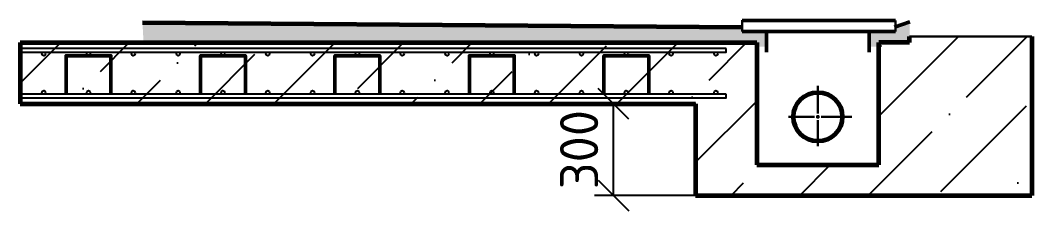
# Model space of a CAD drawing. Header units: metres. Extents: x -18 to 14983, y 1157 to 3877.
# Drawn here: x 6177.4 to 6243.7, y 2035.4 to 2047.8 of the extents above; entities that cross this region are included whole.
import ezdxf

# ---------------------------------------------------------------- set-up
doc = ezdxf.new("R2010")
doc.units = ezdxf.units.M
doc.linetypes.add('CENTER2', pattern=[28.575, 19.05, -3.175, 3.175, -3.175])
doc.linetypes.add('осевая2', pattern=[28.575, 19.05, -3.175, 3.175, -3.175])
for name, color, linetype, lineweight in [('Осевая', 2, 'осевая2', 30), ('Основной', 1, 'Continuous', 60), ('Тонкие', 5, 'Continuous', 30)]:
    doc.layers.add(name, color=color, linetype=linetype, lineweight=lineweight)
doc.layers.add('Штриховка', color=7, linetype='Continuous')
doc.styles.add('-ISOCPEUR-', font='isocpeur.ttf')
doc.styles.add('GOST', font='GOST_Common.ttf')
doc.dimstyles.new('М 1 к 50', dxfattribs={"dimtxt": 2.5, "dimasz": 2, "dimexe": 1.25, "dimexo": 0, "dimgap": 1, "dimtad": 1, "dimdec": 0, "dimlfac": 50, "dimzin": 0, "dimdsep": 46, "dimtxsty": 'GOST', "dimblk": 'OBLIQUE', "dimcen": 0, "dimclrd": 256, "dimclre": 256, "dimclrt": 256, "dimazin": 2, "dimtfac": 1, "dimtdec": 0, "dimtmove": 0, "dimatfit": 3, "dimldrblk": 'NONE', "dimfxl": 1.25, "dimtolj": 1, "dimtzin": 0, "dimlwd": -1, "dimlwe": -1, "dimarcsym": 2})

# ---------------------------------------------------------------- blocks, each defined once
blk = doc.blocks.new('*U530')
at = {"layer": 'Осевая', "color": 0, "linetype": 'CENTER2', "transparency": 16777216}
for p, q in [((0, 0.22), (0, 2.033)), ((-1.934, 0), (-0.22, 0)), ((0.22, 0), (2.227, 0)), ((0, -1.912), (0, -0.22))]:
    blk.add_line(p, q, dxfattribs=at)
at = {"layer": 'Осевая', "color": 0, "linetype": 'Continuous', "transparency": 16777216}
for p, q in [((-0.11, 0), (0.11, 0)), ((0, -0.11), (0, 0.11))]:
    blk.add_line(p, q, dxfattribs=at)
blk = doc.blocks.new('_Oblique')
at = {"color": 0, "linetype": 'ByBlock', "lineweight": -2}
blk.add_line((-0.5, -0.5), (0.5, 0.5), dxfattribs=at)
blk = doc.blocks.new('*D531')
at = {"transparency": 16777216}
for p, q in [((6221.661, 2042.365), (6215.031, 2042.365)), ((6216.281, 2036.365), (6216.281, 2042.365)), ((6221.661, 2036.365), (6215.031, 2036.365))]:
    blk.add_line(p, q, dxfattribs=at)
at = {"layer": 'Defpoints', "color": 0, "transparency": 16777216}
for p in [(6216.281, 2042.365), (6221.661, 2042.365), (6221.661, 2036.365)]:
    blk.add_point(p, dxfattribs=at)
at = {"transparency": 16777216, "xscale": 2, "yscale": 2, "zscale": 2}
for p, rotation in [((6216.281, 2042.365), 90), ((6216.281, 2036.365), 270)]:
    blk.add_blockref('_Oblique', p, dxfattribs=dict(at, rotation=rotation))
at = {"transparency": 16777216, "insert": (6214.031, 2039.365), "char_height": 2.5, "attachment_point": 5, "rotation": 90, "style": '-ISOCPEUR-'}
blk.add_mtext('\\A1;300', dxfattribs=at)
blk = doc.blocks.new('_None')

msp = doc.modelspace()

# ---------------------------------------------------------------- hatches: boundary and pattern name
at = {"layer": 'Штриховка'}
h = msp.add_hatch(dxfattribs=at)
h.set_pattern_fill('AR-SAND', color=256, scale=0.012, style=0)
h.set_pattern_definition([(37.5, (-1629.83544, -898.89467), (-0.019200376, 0.587295885), [0, -0.463296, 0, -0.51816, 0, -0.4953]), (7.5, (-1629.83544, -898.8947), (0.53942794, 0.86019012), [0, -0.249936, 0, -0.417576, 0, -0.16002]), (327.5, (-1630.21034, -898.89467), (0.949190844, 0.001724622), [0, -0.1524, 0, -0.54864, 0, -0.71628]), (317.5, (-1630.21034, -898.8947), (0.91626774, 0.26751519), [0, -0.0762, 0, -0.359664, 0, -0.41148])])
h.paths.add_polyline_path([(6235.6606, 2047.7302), (6235.6606, 2046.3651), (6233.6606, 2046.3651), (6233.6606, 2046.1038), (6233.0279, 2046.0972), (6233.0279, 2047.0849), (6234.7431, 2047.0849), (6234.7431, 2047.4017)])
h.paths.add_polyline_path([(6185.4496, 2047.6757), (6185.5236, 2046.3651), (6225.6606, 2046.3651), (6225.6606, 2046.1093), (6226.2899, 2046.1065), (6226.2899, 2047.0849), (6224.6972, 2047.0849), (6224.6972, 2047.3789)])
h = msp.add_hatch(dxfattribs=at)
h.set_pattern_fill('ANSI36', color=256)
h.set_pattern_definition([(45, (3930.336, -95.6328), (1.683798, 6.173926), [7.9375, -1.5875, 0, -1.5875])])
h.paths.add_polyline_path([(6177.4497, 2046.3651), (6177.4497, 2042.3651), (6221.6606, 2042.3651), (6221.6606, 2036.3651), (6243.6389, 2036.3651), (6243.639, 2046.765), (6235.6606, 2046.765), (6235.6606, 2046.3651), (6233.6606, 2046.3651), (6233.6606, 2038.3651), (6225.6606, 2038.3651), (6225.6606, 2046.3651)])

# ---------------------------------------------------------------- linework, layer by layer
at = {"color": 7, "lineweight": 25, "ltscale": 20}
msp.add_line((6223.6606, 2042.9864), (6177.4497, 2042.9864), dxfattribs=at)
for points in [[(6223.6606, 2045.9784), (6177.4497, 2045.9784)], [(6177.4497, 2045.7437), (6223.6606, 2045.7437), (6223.6606, 2045.9784)], [(6177.4497, 2042.7517), (6223.6606, 2042.7517), (6223.6606, 2042.9864)]]:
    msp.add_lwpolyline(points, dxfattribs=at)
at = {"color": 0, "lineweight": 50, "ltscale": 20}
for points in [[(6183.3859, 2042.9864), (6183.3859, 2045.5091), (6180.4526, 2045.5091), (6180.4526, 2042.9864)], [(6192.1859, 2042.9864), (6192.1859, 2045.5091), (6189.2526, 2045.5091), (6189.2526, 2042.9864)], [(6200.9859, 2042.9864), (6200.9859, 2045.5091), (6198.0526, 2045.5091), (6198.0526, 2042.9864)], [(6209.7859, 2042.9864), (6209.7859, 2045.5091), (6206.8526, 2045.5091), (6206.8526, 2042.9864)], [(6218.5859, 2042.9864), (6218.5859, 2045.5091), (6215.6526, 2045.5091), (6215.6526, 2042.9864)]]:
    msp.add_lwpolyline(points, dxfattribs=at)
at = {"color": 7, "lineweight": 25, "ltscale": 20}
for centre in [(6178.9859, 2045.6264), (6181.9193, 2045.6264), (6184.8526, 2045.6264), (6187.7859, 2045.6264), (6190.7193, 2045.6264), (6193.6526, 2045.6264), (6196.5859, 2045.6264), (6199.5193, 2045.6264), (6202.4526, 2045.6264), (6205.3859, 2045.6264), (6208.3193, 2045.6264), (6211.2526, 2045.6264), (6214.1859, 2045.6264), (6217.1193, 2045.6264), (6220.0526, 2045.6264), (6222.9859, 2045.6264), (6178.9859, 2043.1037), (6181.9193, 2043.1037), (6184.8526, 2043.1037), (6187.7859, 2043.1037), (6190.7193, 2043.1037), (6193.6526, 2043.1037), (6196.5859, 2043.1037), (6199.5193, 2043.1037), (6202.4526, 2043.1037), (6205.3859, 2043.1037), (6208.3193, 2043.1037), (6211.2526, 2043.1037), (6214.1859, 2043.1037), (6217.1193, 2043.1037), (6220.0526, 2043.1037), (6222.9859, 2043.1037)]:
    msp.add_circle(centre, 0.1173, dxfattribs=at)
at = {"layer": 'Основной'}
for p, q in [((6185.4496, 2047.6757), (6224.6972, 2047.3724)), ((6235.6606, 2046.3651), (6235.6606, 2046.7651)), ((6243.6606, 2046.765), (6243.6606, 2036.3651)), ((6177.4497, 2046.3651), (6225.6606, 2046.3651)), ((6177.4497, 2046.3651), (6177.4497, 2042.3651)), ((6225.6606, 2046.3651), (6225.6606, 2038.3651)), ((6235.6606, 2046.3651), (6233.6606, 2046.3651)), ((6233.6606, 2038.3651), (6233.6606, 2046.3651)), ((6177.4497, 2042.3651), (6221.6606, 2042.3651)), ((6221.6606, 2042.3651), (6221.6606, 2036.3651)), ((6225.6606, 2038.3651), (6233.6606, 2038.3651)), ((6221.6606, 2036.3651), (6243.6606, 2036.3651))]:
    msp.add_line(p, q, dxfattribs=at)
msp.add_circle((6229.6606, 2041.5102), 1.6, dxfattribs=at)
at = {"layer": 'Тонкие'}
for p, q in [((6224.6972, 2047.8263), (6224.6972, 2047.0918)), ((6243.6606, 2046.765), (6235.6606, 2046.7651)), ((6235.6606, 2046.7649), (6243.6606, 2046.765)), ((6185.4496, 2046.365), (6177.4496, 2046.3651))]:
    msp.add_line(p, q, dxfattribs=at)
at = {"layer": 'Тонкие', "color": 5, "lineweight": 50}
for p, q in [((6234.7431, 2047.8193), (6224.6972, 2047.8193)), ((6234.7431, 2047.0849), (6224.6972, 2047.0849)), ((6226.2899, 2047.0849), (6226.2899, 2045.7384)), ((6233.0279, 2047.0849), (6233.0279, 2045.7384))]:
    msp.add_line(p, q, dxfattribs=at)
at = {"layer": 'Тонкие', "color": 5}
msp.add_line((6234.7431, 2047.0849), (6234.7431, 2047.8193), dxfattribs=at)
at = {"layer": 'Тонкие', "color": 5, "lineweight": 50}
msp.add_lwpolyline([(6235.6843, 2047.7303), (6234.6754, 2047.3781)], dxfattribs=at)

# ---------------------------------------------------------------- block references
at = {"layer": 'Осевая', "linetype": 'CENTER2'}
msp.add_blockref('*U530', (6229.6606, 2041.5102), dxfattribs=at)

# ---------------------------------------------------------------- dimensions: what is measured, and where the dimension line sits
dim = msp.add_linear_dim(base=(6216.2805, 2042.3651), p1=(6221.6606, 2036.3651), p2=(6221.6606, 2042.3651), angle=90, dimstyle='М 1 к 50', override={"dimtxsty": '-ISOCPEUR-'})
dim.commit()
dim.dimension.update_dxf_attribs({"geometry": '*D531', "text_midpoint": (6216.2805, 2039.3651), "dimtype": 160})

doc.saveas('drawing.dxf')
